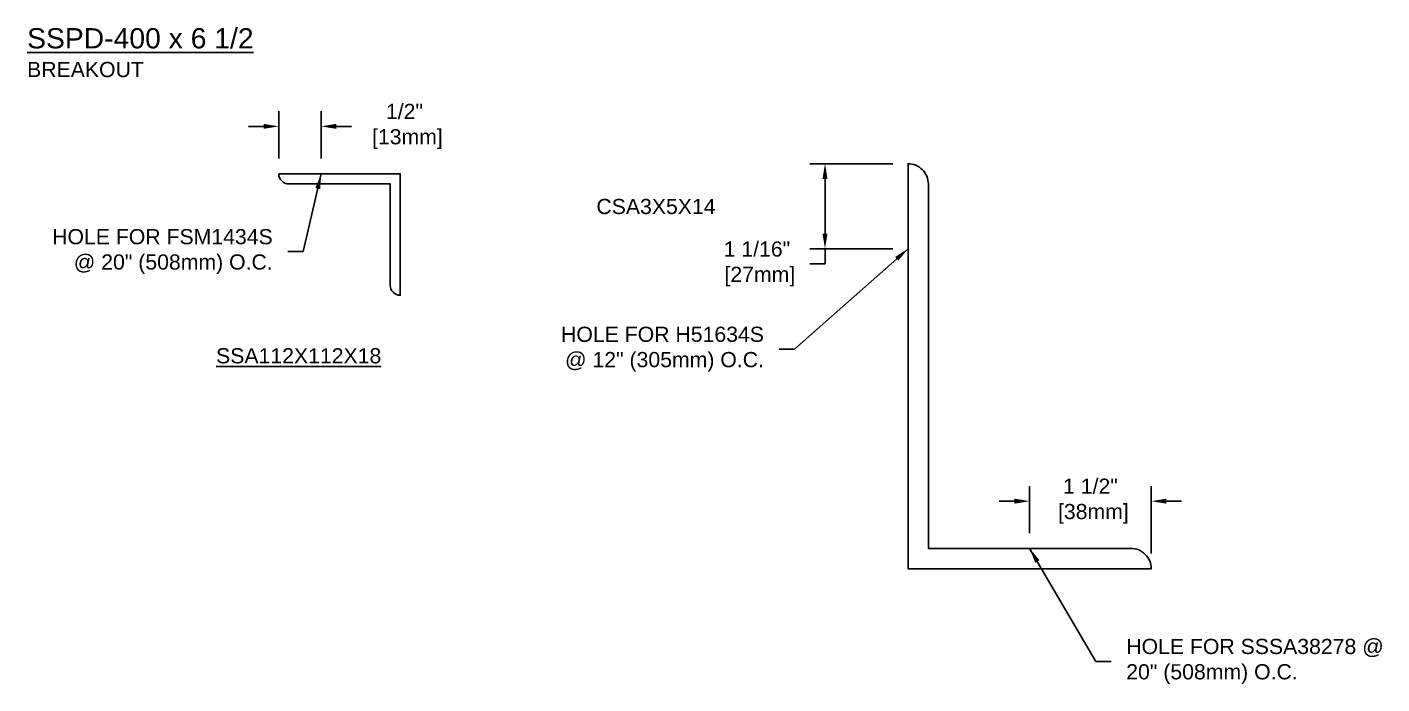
# Model space of a CAD drawing. Header units: inches. Extents: x -1.4 to 49.4, y -11.9 to 2.9.
# Drawn here: x 32.71 to 49.42, y -5.79 to 2.32 of the extents above; entities that cross this region are included whole.
import ezdxf

# ---------------------------------------------------------------- set-up
doc = ezdxf.new("R2010")
doc.units = ezdxf.units.IN
doc.header["$MEASUREMENT"] = 0
for name, color, linetype in [('Dimensions', 3, 'Continuous'), ('Metals', 7, 'Continuous'), ('Text', 2, 'Continuous')]:
    doc.layers.add(name, color=color, linetype=linetype)
doc.styles.add('ARIAL', font='arial.ttf')
doc.dimstyles.new('Arial', dxfattribs={"dimscale": 1.5, "dimtxt": 0.125, "dimasz": 0.125, "dimexe": 0.125, "dimexo": 0.125, "dimgap": 0.125, "dimtad": 0, "dimtih": 1, "dimtoh": 1, "dimdec": 4, "dimzin": 0, "dimdsep": 46, "dimlunit": 4, "dimtxsty": 'ARIAL', "dimcen": 0.125, "dimadec": 0, "dimazin": 0, "dimtfac": 1, "dimtdec": 4, "dimtofl": 0, "dimtmove": 0, "dimatfit": 3, "dimfxl": 0, "dimfrac": 2, "dimtolj": 1, "dimtzin": 0, "dimarcsym": 0})

# ---------------------------------------------------------------- blocks, each defined once
blk = doc.blocks.new('SSA112X112X18')
blk.add_lwpolyline([(0, 0), (-1.5, 0), (-1.5, -1.5, 0.414214), (-1.375, -1.375), (-1.375, -0.125), (-0.125, -0.125, 0.414214)], format="xyb", close=True)
blk = doc.blocks.new('*D22')
at = {"layer": 'Defpoints', "color": 0}
for p in [(45.076, -3.538), (45.076, -4.122), (46.576, -4.372)]:
    blk.add_point(p, dxfattribs=at)
at = {"layer": 'Dimensions', "color": 0, "lineweight": -2}
for p, q in [((45.076, -3.934), (45.076, -3.351)), ((46.576, -4.184), (46.576, -3.351)), ((44.889, -3.538), (44.701, -3.538)), ((46.764, -3.538), (46.951, -3.538))]:
    blk.add_line(p, q, dxfattribs=at)
at = {"layer": 'Dimensions', "color": 0}
for points in [[(44.889, -3.507), (44.889, -3.569), (45.076, -3.538)], [(46.764, -3.507), (46.764, -3.569), (46.576, -3.538)]]:
    blk.add_solid(points, dxfattribs=at)
at = {"layer": 'Dimensions', "color": 0, "insert": (45.826, -3.538), "char_height": 0.1875, "attachment_point": 5, "style": 'ARIAL'}
blk.add_mtext('\\A1;1 1/2"\\P [38mm]', dxfattribs=at)
blk = doc.blocks.new('*D23')
at = {"layer": 'Defpoints', "color": 0}
for p in [(42.551, 0.628), (43.576, 0.628), (43.576, -0.421)]:
    blk.add_point(p, dxfattribs=at)
at = {"layer": 'Dimensions', "color": 0, "lineweight": -2}
for p, q in [((43.389, 0.628), (42.364, 0.628)), ((42.551, 0.441), (42.551, -0.234)), ((43.389, -0.421), (42.364, -0.421)), ((42.551, -0.421), (42.551, -0.609)), ((42.551, -0.609), (42.364, -0.609))]:
    blk.add_line(p, q, dxfattribs=at)
at = {"layer": 'Dimensions', "color": 0}
for points in [[(42.52, 0.441), (42.582, 0.441), (42.551, 0.628)], [(42.52, -0.234), (42.582, -0.234), (42.551, -0.421)]]:
    blk.add_solid(points, dxfattribs=at)
at = {"layer": 'Dimensions', "color": 0, "insert": (41.711, -0.609), "char_height": 0.1875, "attachment_point": 5, "style": 'ARIAL'}
blk.add_mtext('\\A1;1 1/16"\\P [27mm]', dxfattribs=at)
blk = doc.blocks.new('*D24')
at = {"layer": 'Defpoints', "color": 0}
for p in [(36.335, 1.09), (35.811, 0.504), (36.335, 0.504)]:
    blk.add_point(p, dxfattribs=at)
at = {"layer": 'Dimensions', "color": 0, "lineweight": -2}
for p, q in [((35.811, 0.692), (35.811, 1.278)), ((36.335, 0.692), (36.335, 1.278)), ((35.623, 1.09), (35.436, 1.09)), ((36.522, 1.09), (36.71, 1.09))]:
    blk.add_line(p, q, dxfattribs=at)
at = {"layer": 'Dimensions', "color": 0}
for points in [[(35.623, 1.121), (35.623, 1.059), (35.811, 1.09)], [(36.522, 1.121), (36.522, 1.059), (36.335, 1.09)]]:
    blk.add_solid(points, dxfattribs=at)
at = {"layer": 'Dimensions', "color": 0, "insert": (37.362, 1.09), "char_height": 0.1875, "attachment_point": 5, "style": 'ARIAL'}
blk.add_mtext('\\A1;1/2"\\P [13mm]', dxfattribs=at)
blk = doc.blocks.new('CSA3X5X14')
at = {"layer": 'Metals'}
blk.add_lwpolyline([(0.25, 4.75, 0.414214), (0, 5), (0, 0), (3, 0, 0.414214), (2.75, 0.25), (0.25, 0.25)], format="xyb", close=True, dxfattribs=at)

msp = doc.modelspace()

# ---------------------------------------------------------------- block references
at = {"layer": 'Metals', "xscale": -1}
msp.add_blockref('SSA112X112X18', (35.81068, 0.50428), dxfattribs=at)
at = {"layer": 'Metals'}
msp.add_blockref('CSA3X5X14', (43.57633, -4.37179), dxfattribs=at)

# ---------------------------------------------------------------- texts
at = {"layer": 'Text', "style": 'ARIAL'}
for s, insert, char_height, width, attachment_point in [('{\\LSSPD-400 x 6 1/2\\P\\H0.75x;\\lBREAKOUT}', (32.70577, 2.30271), 0.25, 4.7396332, 1), ('\\A1;CSA3X5X14', (39.73028, 0.09943), 0.1875, 2.4899842, 4), ('HOLE FOR FSM1434S \\P@ 20" (508mm) O.C.', (35.73643, -0.45662), 0.1875, 3.9506446, 6), ('HOLE FOR H51634S \\P@ 12" (305mm) O.C.', (41.79773, -1.66197), 0.1875, 4.2482114, 6), ('{\\LSSA112X112X18}', (37.07622, -1.74411), 0.1875, 2.2451472, 6), ('HOLE FOR SSSA38278 @\\P20" (508mm) O.C.', (46.26793, -5.51658), 0.1875, 3.6647516, 4)]:
    msp.add_mtext(s, dxfattribs=dict(at, insert=insert, char_height=char_height, width=width, attachment_point=attachment_point))

# ---------------------------------------------------------------- dimensions: what is measured, and where the dimension line sits
at = {"layer": 'Dimensions'}
for base, p1, p2, picture, middle in [((36.33491, 1.09014), (35.81068, 0.50428), (36.33491, 0.50428), '*D24', (37.36194, 1.09014)), ((45.07633, -3.53801), (46.57633, -4.37179), (45.07633, -4.12179), '*D22', (45.82633, -3.53801))]:
    dim = msp.add_linear_dim(base=base, p1=p1, p2=p2, dimstyle='Arial', override={"dimpost": '\\X'}, dxfattribs=at)
    dim.commit()
    dim.dimension.update_dxf_attribs({"geometry": picture, "text_midpoint": middle, "dimtype": 160})
dim = msp.add_linear_dim(base=(42.55102, 0.62821), p1=(43.57633, -0.42145), p2=(43.57633, 0.62821), angle=90, dimstyle='Arial', override={"dimpost": '\\X'}, dxfattribs=at)
dim.commit()
dim.dimension.update_dxf_attribs({"geometry": '*D23', "text_midpoint": (41.71149, -0.60895), "dimtype": 160})

# ---------------------------------------------------------------- leaders
at = {"layer": 'Text', "annotation_type": 0, "has_hookline": 1}
for points, hookline_direction, text_width in [([(36.33491, 0.50428), (36.11143, -0.45662), (35.92393, -0.45662)], 1, 2.68741), ([(43.57633, -0.42145), (42.17273, -1.66197), (41.98523, -1.66197)], 1, 2.46935), ([(45.07633, -4.12179), (45.89293, -5.51658), (46.08043, -5.51658)], 0, 3.14721)]:
    msp.add_leader(points, dimstyle='Arial', override={"dimgap": 0.125, "dimtad": 0}, dxfattribs=dict(at, hookline_direction=hookline_direction, text_width=text_width))

doc.saveas('drawing.dxf')
